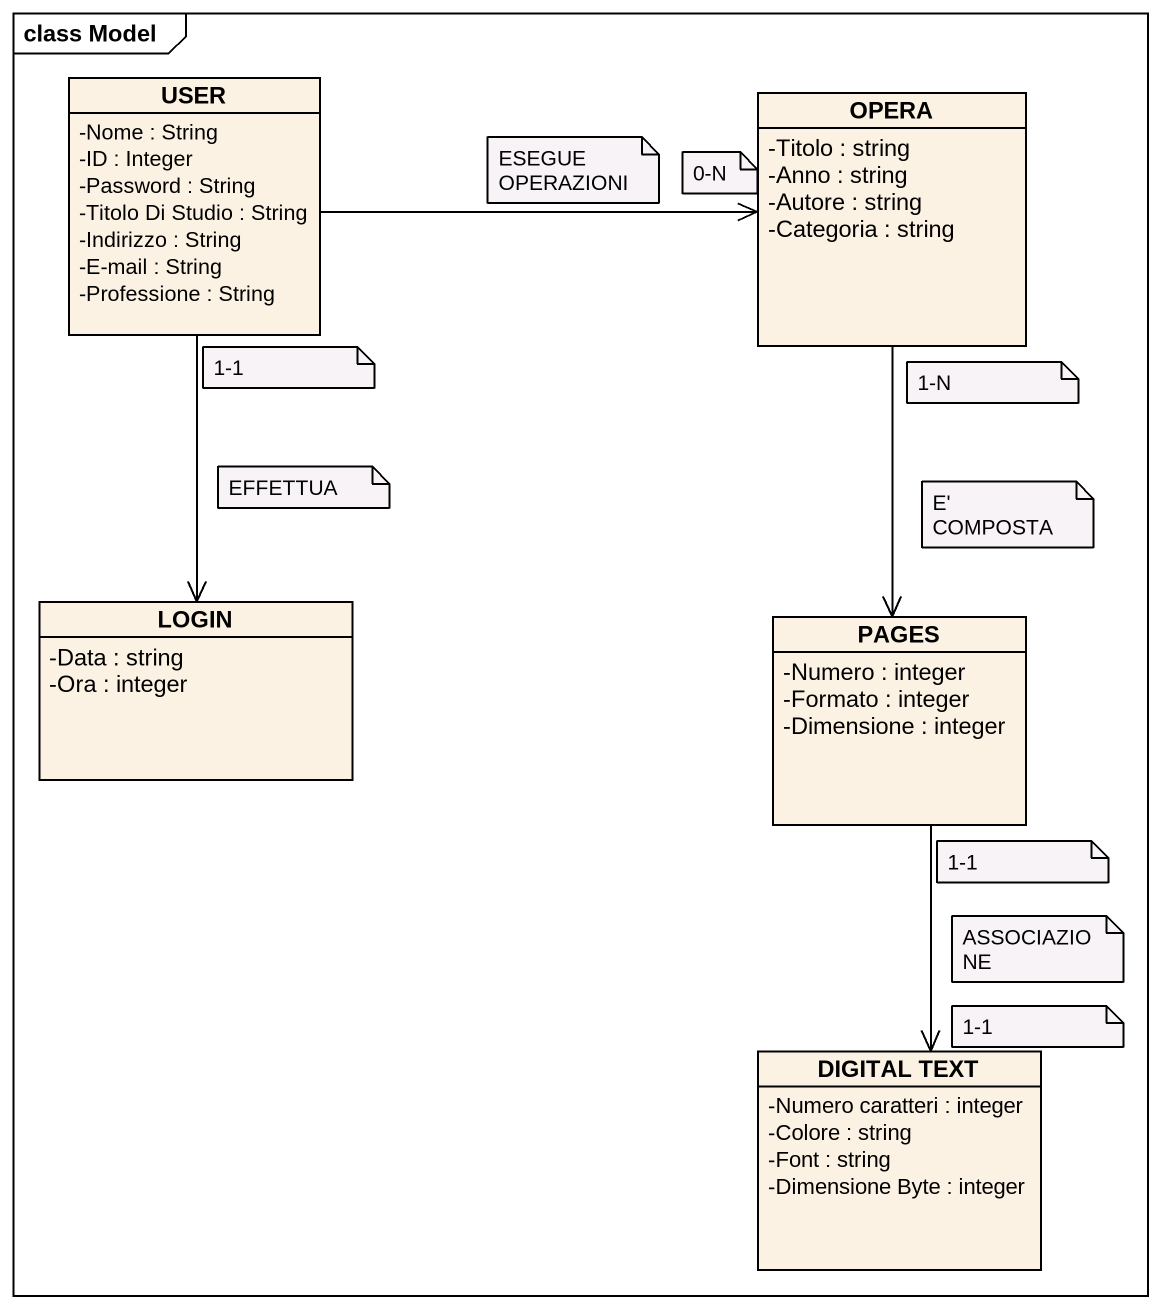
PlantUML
@startuml
mainframe class Model
hide circle
hide empty members
skinparam classAttributeIconSize 0
class USER {
  -Nome : String
  -ID : Integer
  -Password : String
  -Titolo Di Studio : String
  -Indirizzo : String
  -E-mail : String
  -Professione : String
}
class OPERA {
  -Titolo : string
  -Anno : string
  -Autore : string
  -Categoria : string
}
class LOGIN {
  -Data : string
  -Ora : integer
}
class PAGES {
  -Numero : integer
  -Formato : integer
  -Dimensione : integer
}
class "DIGITAL TEXT" as DIGITAL_TEXT {
  -Numero caratteri : integer
  -Colore : string
  -Font : string
  -Dimensione Byte : integer
}
USER -right-> OPERA
USER --> LOGIN
OPERA --> PAGES
PAGES --> DIGITAL_TEXT
note as N1
  ESEGUE OPERAZIONI
end note
note as N2
  0-N
end note
note as N3
  1-1
end note
note as N4
  1-N
end note
note as N5
  EFFETTUA
end note
note as N6
  E' COMPOSTA
end note
note as N7
  1-1
end note
note as N8
  ASSOCIAZIONE
end note
note as N9
  1-1
end note
@enduml
